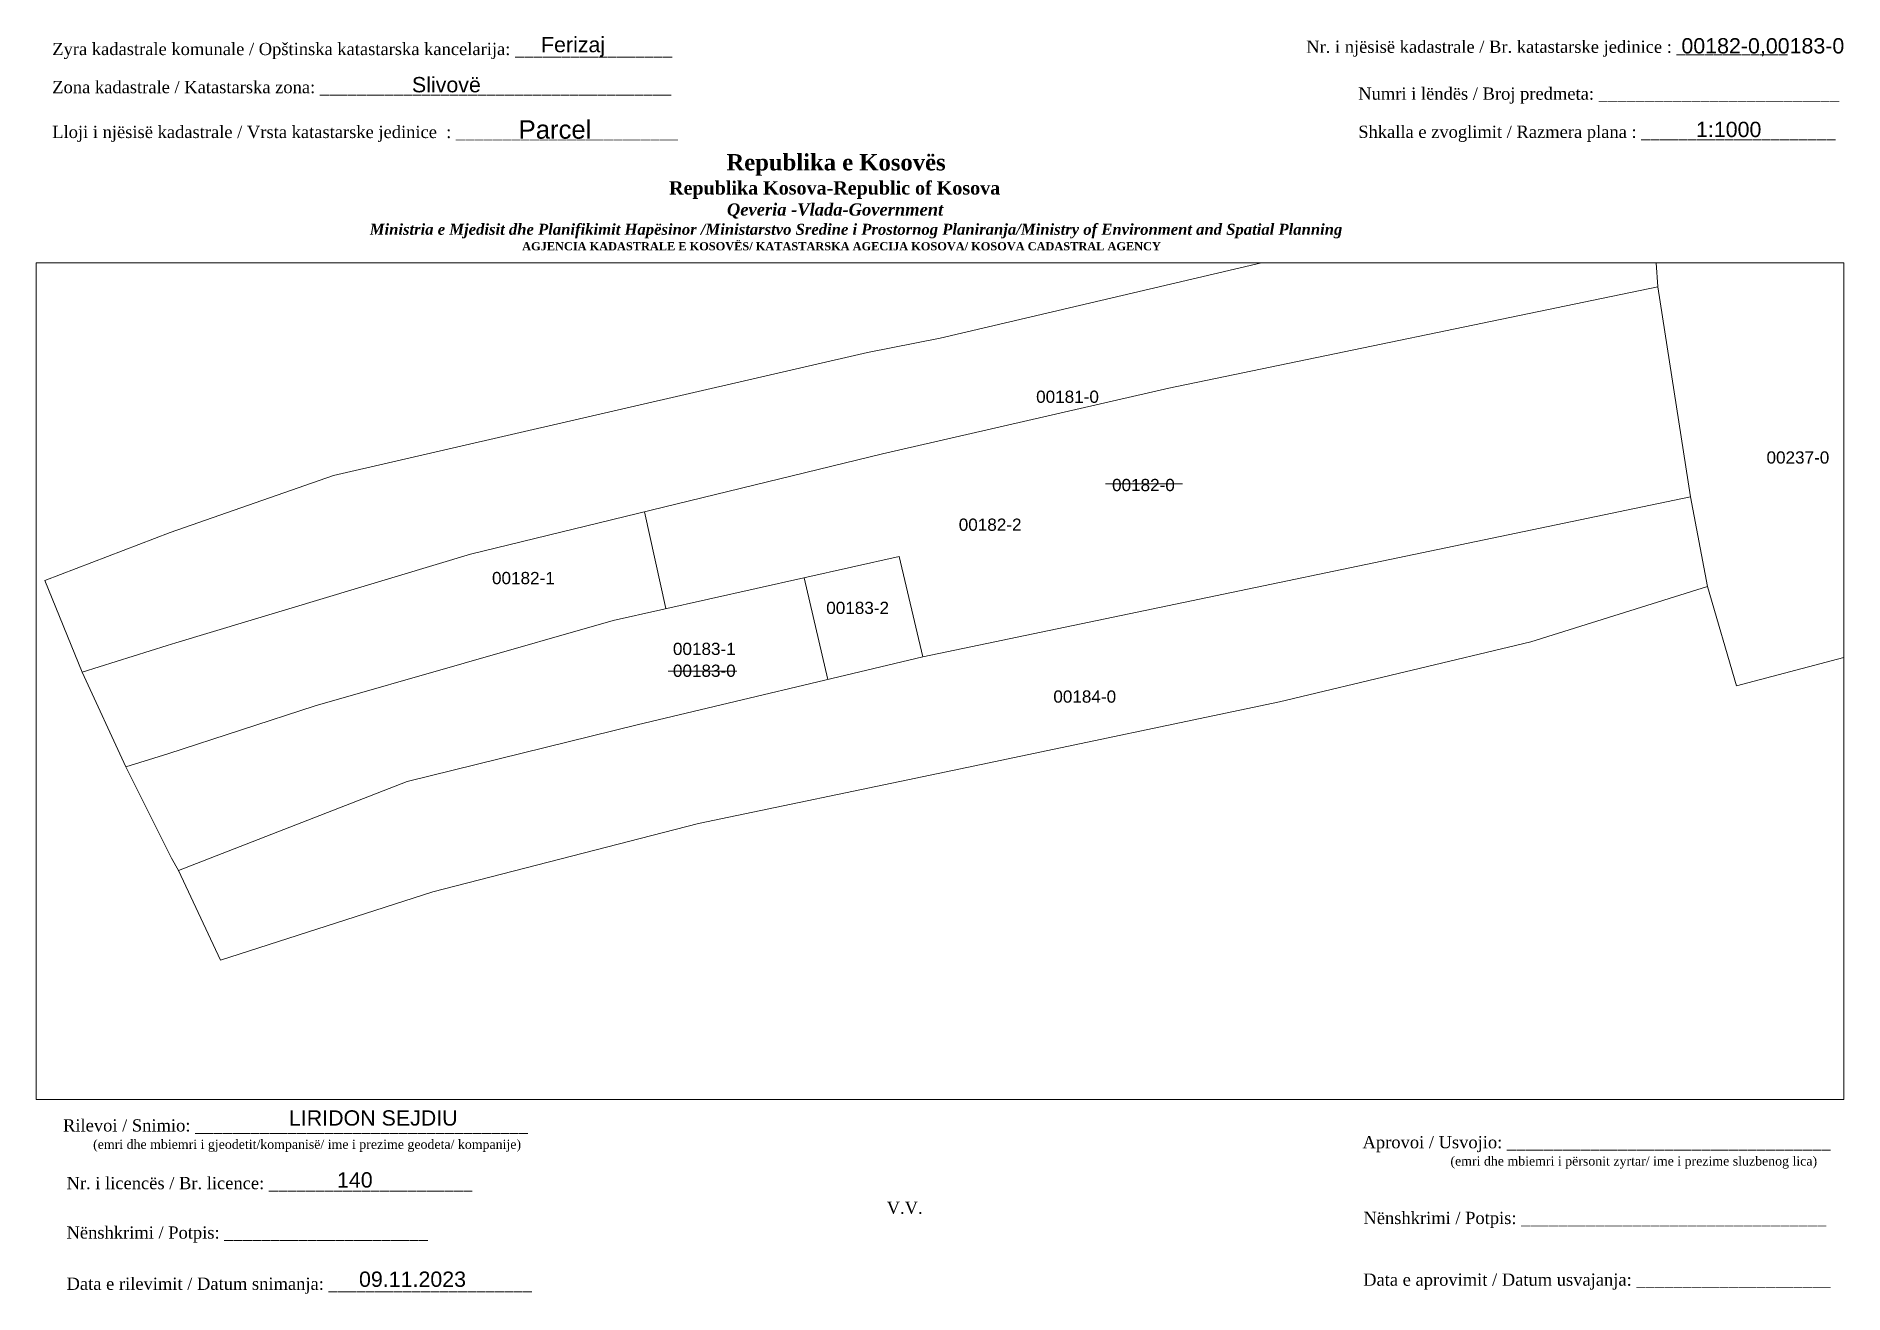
# Paper-space layout 'Manuali' of a CAD drawing. Header units: metres, sheet in millimetres. Extents: x 0 to 295, y 2 to 207.
# The model-space entities are those that its viewports show. They can reach past a viewport. Long polylines and large blocks are cut down to what shows.
import ezdxf

# ---------------------------------------------------------------- set-up
doc = ezdxf.new("R2010")
doc.units = ezdxf.units.M
doc.layers.get('0').update_dxf_attribs({"lineweight": 0})
for name, color, linetype, lineweight in [('Korniza e jashtme', 7, 'Continuous', 0), ('Ndarjet', 1, 'Continuous', 0), ('Nr Parceles Baze', 7, 'Continuous', 0), ('Nr-Kojshi', 251, 'Continuous', 0), ('Nr-Ri', 1, 'Continuous', 0), ('Parc-Kojshi', 251, 'Continuous', 0), ('Parcela Baze', 7, 'Continuous', 0)]:
    doc.layers.add(name, color=color, linetype=linetype, lineweight=lineweight)
doc.styles.get("Standard").update_dxf_attribs({"font": 'arial.ttf'})

msp = doc.modelspace()

# ---------------------------------------------------------------- linework, layer by layer
at = {"layer": 'Ndarjet', "flags": 128}
for points in [[(7508711.42, 4697887.55), (7508724.01, 4697887.55)], [(7508662.19, 4697872.22), (7508666.08, 4697855.62)], [(7508639.96, 4697856.98), (7508651.17, 4697856.98)]]:
    msp.add_lwpolyline(points, dxfattribs=at)
at = {"layer": 'Ndarjet', "elevation": 599.86, "flags": 128}
msp.add_lwpolyline([(7508639.62, 4697867.18), (7508636.09, 4697883)], dxfattribs=at)
at = {"layer": 'Parc-Kojshi', "flags": 128}
for points in [[(7508821.72, 4698032.2), (7508826.12, 4697998.48), (7508833.15, 4697938.08), (7508843.46, 4697862.23), (7508814.47, 4697854.56), (7508809.71, 4697870.79), (7508806.95, 4697885.46), (7508801.62, 4697919.77), (7508800.36, 4697936.88), (7508796.32, 4697970.48), (7508794.29, 4697985.96), (7508793.71, 4698001.81), (7508792.79, 4698019.11), (7508795.01, 4698030.56), (7508821.72, 4698032.2)], [(7508800.36, 4697936.88), (7508801.62, 4697919.77), (7508721.74, 4697903.21), (7508675, 4697892.47), (7508607.71, 4697876.1), (7508559.58, 4697861.6), (7508558.18, 4697861.16), (7508544.26, 4697856.79), (7508538.19, 4697871.8), (7508558.62, 4697879.61), (7508585.34, 4697888.94), (7508672.51, 4697909.03), (7508684.39, 4697911.37), (7508742.64, 4697925.05), (7508800.36, 4697936.88)], [(7508806.95, 4697885.46), (7508809.71, 4697870.79), (7508780.86, 4697861.77), (7508739.83, 4697851.98), (7508691.09, 4697841.7), (7508684.08, 4697840.24), (7508644.96, 4697832.11), (7508601.56, 4697820.94), (7508566.85, 4697809.76), (7508560.02, 4697824.42), (7508597.35, 4697838.95), (7508634.93, 4697848.21), (7508681.56, 4697859.31), (7508806.95, 4697885.46)]]:
    msp.add_lwpolyline(points, dxfattribs=at)
at = {"layer": 'Parcela Baze', "flags": 128}
for points in [[(7508801.62, 4697919.77), (7508806.95, 4697885.46), (7508681.56, 4697859.31), (7508677.72, 4697875.69), (7508631, 4697865.26), (7508582.32, 4697851.31), (7508558.25, 4697843.45), (7508551.38, 4697841.36), (7508544.26, 4697856.79), (7508558.18, 4697861.16), (7508559.58, 4697861.6), (7508607.71, 4697876.1), (7508675, 4697892.47), (7508721.74, 4697903.21), (7508801.62, 4697919.77)], [(7508677.72, 4697875.69), (7508681.56, 4697859.31), (7508634.93, 4697848.21), (7508597.35, 4697838.95), (7508560.02, 4697824.42), (7508558.87, 4697826.42), (7508551.38, 4697841.36), (7508558.25, 4697843.45), (7508582.32, 4697851.31), (7508631, 4697865.26), (7508677.72, 4697875.69)]]:
    msp.add_lwpolyline(points, dxfattribs=at)

# ---------------------------------------------------------------- texts
at = {"layer": 'Nr Parceles Baze'}
for s, p in [('00182-0', (7508712.48, 4697886.38)), ('00183-0', (7508640.76, 4697856.04))]:
    msp.add_text(s, height=2, dxfattribs=at).set_placement(p)
at = {"layer": 'Nr-Kojshi'}
for s, p in [('00181-0', (7508700.08, 4697900.8)), ('00237-0', (7508819.37, 4697890.88)), ('00184-0', (7508702.89, 4697851.82))]:
    msp.add_text(s, height=2, dxfattribs=at).set_placement(p)
at = {"layer": 'Nr-Ri'}
for s, p in [('00182-2', (7508687.44, 4697879.9)), ('00182-1', (7508611.21, 4697871.18)), ('00183-2', (7508665.8, 4697866.31)), ('00183-1', (7508640.76, 4697859.61))]:
    msp.add_text(s, height=2, dxfattribs=at).set_placement(p)

psp = doc.layouts.new('Manuali')

# ---------------------------------------------------------------- texts
for s, p in [('00182-0,00183-0', (268.73, 204.43)), ('Slivovë', (61.39, 198.08)), ('LIRIDON SEJDIU ', (41.3, 29.28)), ('140', (49.15, 19.16)), ('09.11.2023', (52.75, 2.94))]:
    psp.add_text(s, height=2.5).set_placement(p)
for s, insert, char_height, width, attachment_point in [('Ferizaj', (87.71, 205.5), 2.5, 9.9735, 5), ('{\\fTimes New Roman|b0|i0|c0|p18;Zyra kadastrale komunale / Opštinska katastarska kancelarija: _________________}', (2.65, 206.16), 2, 100.6873, 1), ('{\\fTimes New Roman|b0|i0|c0|p18;Nr. i njësisë kadastrale / Br. katastarske jedinice : ____________}', (207.45, 206.53), 2, 79.9484, 1), ('{\\fTimes New Roman|b0|i0|c0|p18;Zona kadastrale / Katastarska zona: ______________________________________}', (2.65, 199.94), 2, 100.6873, 1), ('{\\fTimes New Roman|b0|i0|c0|p18;Numri i lëndës / Broj predmeta: __________________________}', (215.95, 198.87), 2, 79.9484, 1), ('{\\fTimes New Roman|b0|i0|c0|p18;Lloji i njësisë kadastrale / Vrsta katastarske jedinice  : ________________________}', (2.65, 192.61), 2, 100.6873, 1), ('{\\fArial|b0|i0|c0|p34;Parcel}', (84.76, 191.98), 3, 11.2939, 5), ('{\\fTimes New Roman|b0|i0|c0|p18;Shkalla e zvoglimit / Razmera plana : _____________________}', (215.95, 192.63), 2, 79.9484, 1), ('1:1000', (276.45, 192), 2.5, 10.1784, 5), ('\\pi77.297;{\\fBook Antiqua|b1|i0|c0|p18;\\H1.333x;Republika e Kosovës\\fTimes New Roman|b1|i0|c0|p18;\\P\\pi67.927;\\fBook Antiqua|b1|i0|c0|p18;\\H0.8125x;Republika Kosova-Republic of Kosova\\fTimes New Roman|b1|i0|c0|p18;\\P\\pi77.378;\\fBook Antiqua|b1|i1|c0|p18;\\H0.9233x;Qeveria -Vlada-Government \\P\\pi13.032,l6,t23.033;\\fTimes New Roman|b1|i1|c0|p18;\\H0.9x;Ministria e Mjedisit dhe Planifikimit Hapësinor /Ministarstvo Sredine i Prostornog Planiranja/Ministry of Environment and Spatial Planning\\P\\pi43.931,l0,tz;\\fBook Antiqua|b1|i0|c0|p18;\\H0.7406x;AGJENCIA KADASTRALE E KOSOVËS/ KATASTARSKA AGECIJA KOSOVA/ KOSOVA CADASTRAL AGENCY}', (35.46, 187.99), 2, 191.8237, 1), ('{\\fTimes New Roman|b0|i0|c0|p18;Rilevoi / Snimio: ____________________________________\\P     \\H0.75x;(emri dhe mbiemri i gjeodetit/kompanisë/ ime i prezime geodeta/ kompanije)}', (42.38, 27.65), 2, 74.7958, 5), ('{\\fTimes New Roman|b0|i0|c0|p18; Aprovoi / Usvojio: ___________________________________\\P                    \\H0.75x;(emri dhe mbiemri i përsonit zyrtar/ ime i prezime sluzbenog lica)}', (215.9, 27.58), 2, 83.344, 1), ('{\\fTimes New Roman|b0|i0|c0|p18;Nr. i licencës / Br. licence: ______________________\\P                                }', (4.98, 20.89), 2, 83.344, 1), ('{\\fTimes New Roman|b0|i0|c0|p18;V.V.                                 }', (141.87, 15.84), 2, 5.7076, 5), ('{\\fTimes New Roman|b0|i0|c0|p18; Nënshkrimi / Potpis: _________________________________}', (216.04, 15.2), 2, 83.344, 1), ('{\\fTimes New Roman|b0|i0|c0|p18;Nënshkrimi / Potpis: ______________________\\P                                 }', (4.98, 12.82), 2, 83.344, 1), ('{\\fTimes New Roman|b0|i0|c0|p18;Data e rilevimit / Datum snimanja: ______________________\\P                                 }', (4.98, 4.45), 2, 83.344, 1), ('{\\fTimes New Roman|b0|i0|c0|p18; Data e aprovimit / Datum usvajanja: _____________________}', (215.99, 5.12), 2, 83.344, 1)]:
    psp.add_mtext(s, dxfattribs=dict(insert=insert, char_height=char_height, width=width, attachment_point=attachment_point))

# ---------------------------------------------------------------- viewports
at = {"layer": 'Korniza e jashtme', "view_target_point": (370776.43, 310629.57)}
psp.add_viewport(center=(147.64, 101.9), size=(295.24, 136.6952), view_center_point=(7137907.95, 4387225.78), view_height=136.6952, dxfattribs=at)

doc.saveas('drawing.dxf')
